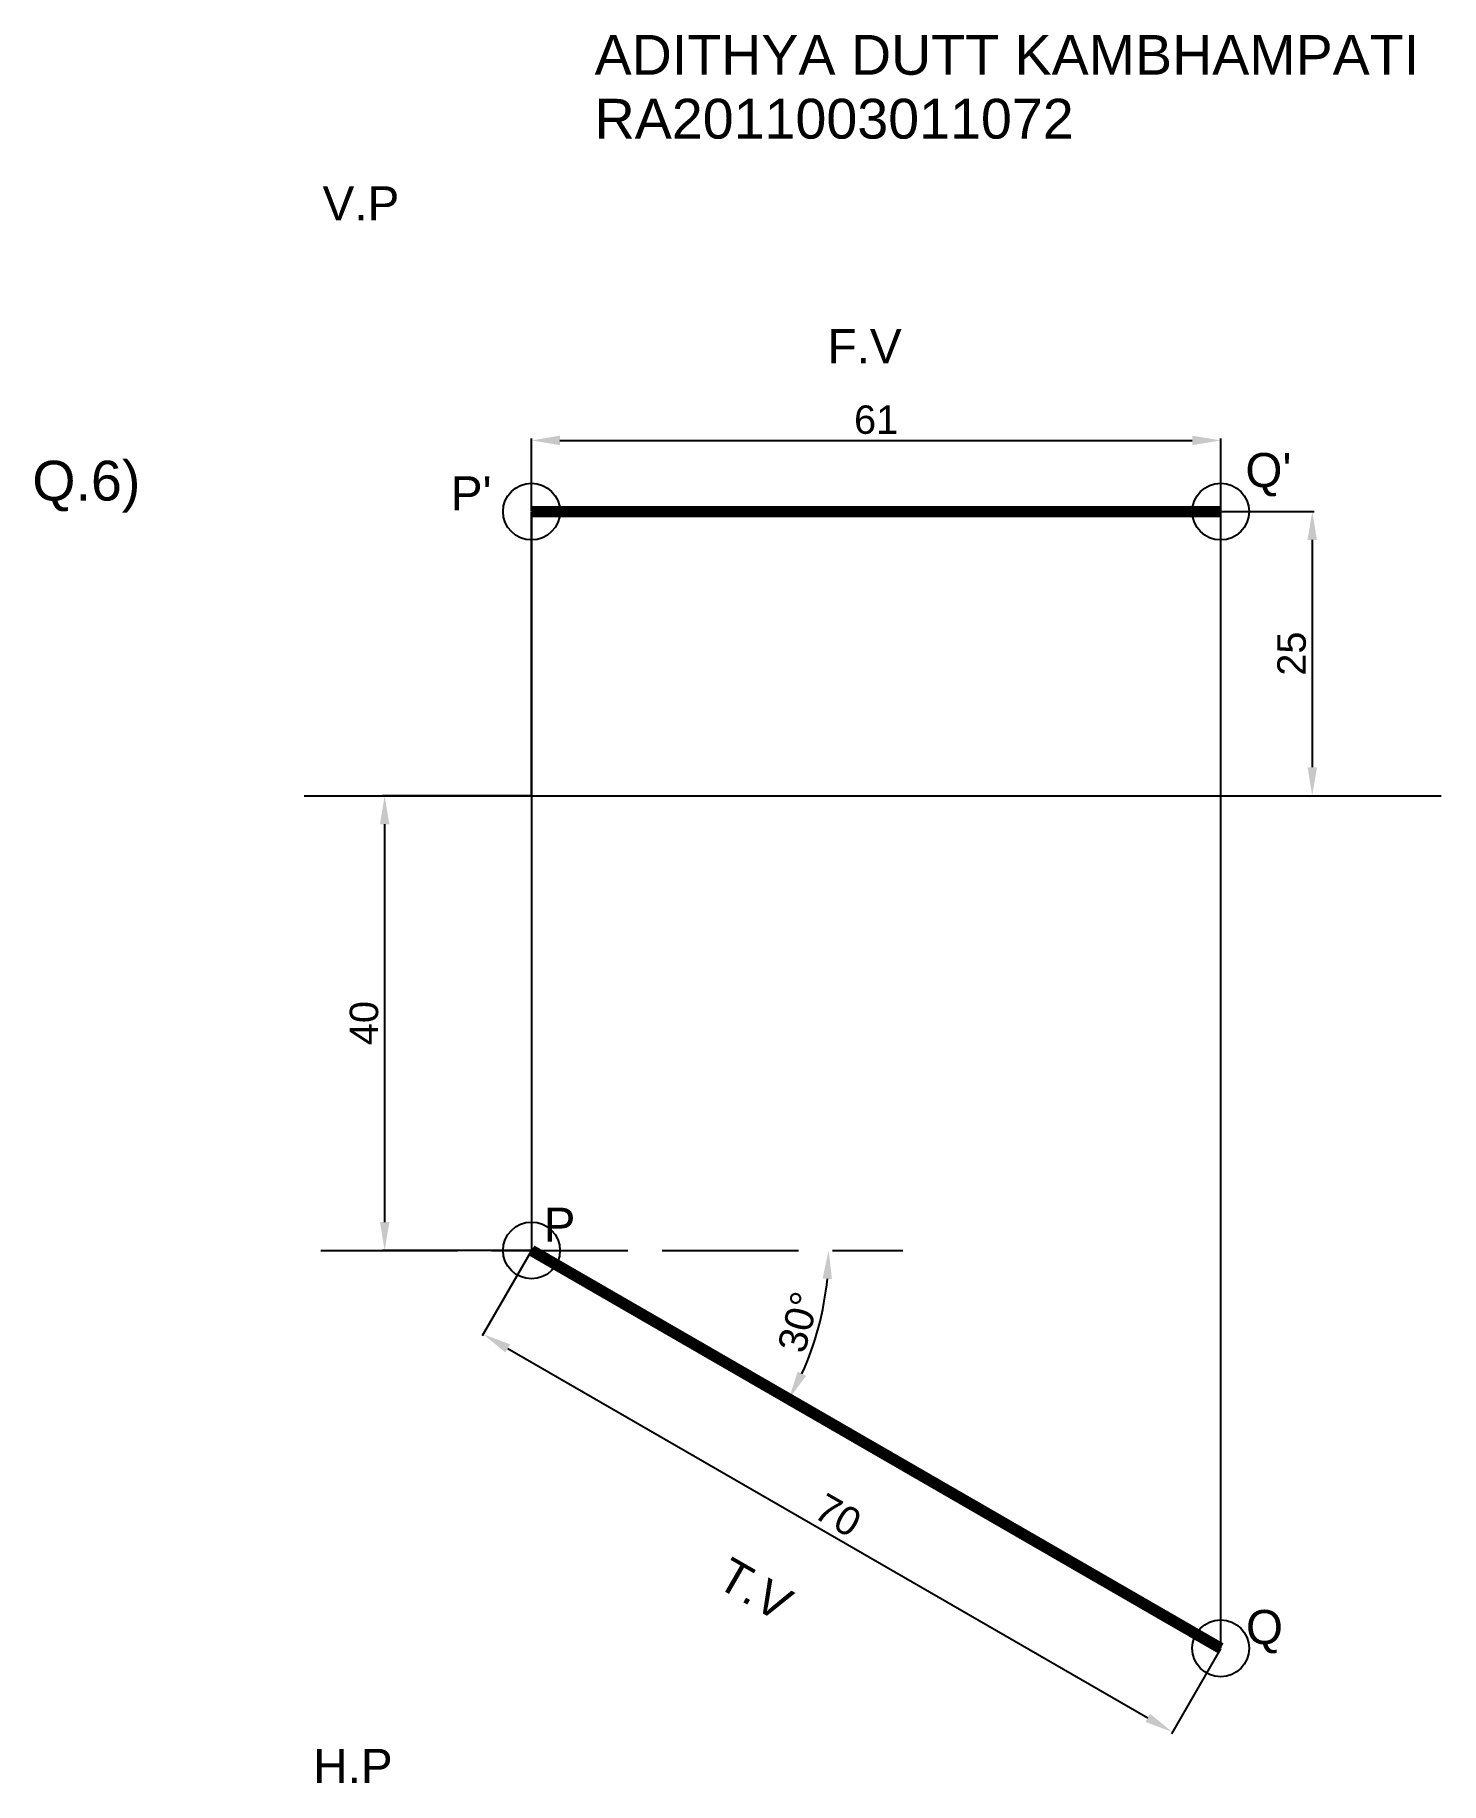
# Model space of a CAD drawing. Header units: millimetres. Extents: x 100 to 224, y 38 to 191.
import ezdxf

# ---------------------------------------------------------------- set-up
doc = ezdxf.new("R2010")
doc.units = ezdxf.units.MM
doc.header["$MEASUREMENT"] = 0
doc.header["$PDMODE"] = 33
doc.header["$PDSIZE"] = 5
doc.linetypes.add('ACAD_ISO02W100', pattern=[15, 12, -3])
doc.styles.get("Standard").update_dxf_attribs({"font": 'arial.ttf'})
doc.dimstyles.new('', dxfattribs={"dimtxt": 2.5, "dimasz": 2.5, "dimexe": 0.18, "dimexo": 0.0625, "dimgap": 0.53, "dimtad": 1, "dimdec": 0, "dimdsep": 46, "dimtxsty": 'Standard', "dimcen": 2.5, "dimadec": 0, "dimazin": 0, "dimtfac": 1, "dimtdec": 0, "dimtmove": 0, "dimatfit": 3, "dimfxl": 1, "dimtolj": 1, "dimtzin": 0, "dimarcsym": 0})

# ---------------------------------------------------------------- blocks, each defined once
blk = doc.blocks.new('*D1')
at = {"color": 0, "linetype": 'ByBlock', "lineweight": -2, "transparency": 16777216}
for p, q in [((143.8, 149.44), (143.8, 155.82)), ((146.3, 155.64), (201.92, 155.64)), ((204.42, 149.44), (204.42, 155.82))]:
    blk.add_line(p, q, dxfattribs=at)
at = {"color": 0, "transparency": 16777216}
for points in [[(146.3, 156.06), (146.3, 155.22), (143.8, 155.64)], [(201.92, 156.06), (201.92, 155.22), (204.42, 155.64)]]:
    blk.add_solid(points, dxfattribs=at)
at = {"layer": 'Defpoints', "color": 0, "transparency": 16777216}
for p in [(204.42, 155.64), (143.8, 149.38), (204.42, 149.38)]:
    blk.add_point(p, dxfattribs=at)
at = {"color": 0, "transparency": 16777216, "insert": (174.11, 157.45), "char_height": 2.5, "attachment_point": 5}
blk.add_mtext('\\A1;61', dxfattribs=at)
blk = doc.blocks.new('*D2')
at = {"color": 0, "linetype": 'ByBlock', "lineweight": -2, "transparency": 16777216}
for p, q in [((204.48, 149.38), (212.65, 149.38)), ((212.47, 146.88), (212.47, 126.88)), ((204.48, 124.38), (212.65, 124.38))]:
    blk.add_line(p, q, dxfattribs=at)
at = {"color": 0, "transparency": 16777216}
for points in [[(212.06, 146.88), (212.89, 146.88), (212.47, 149.38)], [(212.06, 126.88), (212.89, 126.88), (212.47, 124.38)]]:
    blk.add_solid(points, dxfattribs=at)
at = {"layer": 'Defpoints', "color": 0, "transparency": 16777216}
for p in [(204.42, 149.38), (204.42, 124.38), (212.47, 124.38)]:
    blk.add_point(p, dxfattribs=at)
at = {"color": 0, "transparency": 16777216, "insert": (210.67, 136.88), "char_height": 2.5, "attachment_point": 5, "rotation": 90}
blk.add_mtext('\\A1;25', dxfattribs=at)
blk = doc.blocks.new('*D3')
at = {"color": 0, "linetype": 'ByBlock', "lineweight": -2, "transparency": 16777216}
for p, q in [((143.74, 124.38), (130.7, 124.38)), ((130.88, 121.88), (130.88, 86.88)), ((143.74, 84.38), (130.7, 84.38))]:
    blk.add_line(p, q, dxfattribs=at)
at = {"color": 0, "transparency": 16777216}
for points in [[(130.47, 121.88), (131.3, 121.88), (130.88, 124.38)], [(130.47, 86.88), (131.3, 86.88), (130.88, 84.38)]]:
    blk.add_solid(points, dxfattribs=at)
at = {"layer": 'Defpoints', "color": 0, "transparency": 16777216}
for p in [(143.8, 124.38), (130.88, 84.38), (143.8, 84.38)]:
    blk.add_point(p, dxfattribs=at)
at = {"color": 0, "transparency": 16777216, "insert": (129.08, 104.38), "char_height": 2.5, "attachment_point": 5, "rotation": 90}
blk.add_mtext('\\A1;40', dxfattribs=at)
blk = doc.blocks.new('*D4')
at = {"color": 0, "linetype": 'ByBlock', "lineweight": -2, "transparency": 16777216}
for p, q in [((143.77, 84.32), (139.46, 76.86)), ((141.71, 75.76), (198, 43.26)), ((204.39, 49.32), (200.08, 41.86))]:
    blk.add_line(p, q, dxfattribs=at)
at = {"color": 0, "transparency": 16777216}
for points in [[(141.92, 76.12), (141.5, 75.4), (139.55, 77.01)], [(198.21, 43.62), (197.8, 42.9), (200.17, 42.01)]]:
    blk.add_solid(points, dxfattribs=at)
at = {"layer": 'Defpoints', "color": 0, "transparency": 16777216}
for p in [(143.8, 84.38), (204.42, 49.38), (200.17, 42.01)]:
    blk.add_point(p, dxfattribs=at)
at = {"color": 0, "transparency": 16777216, "insert": (170.76, 61.08), "char_height": 2.5, "attachment_point": 5, "rotation": 330}
blk.add_mtext('\\A1;70', dxfattribs=at)
blk = doc.blocks.new('*D5')
at = {"color": 0, "linetype": 'ByBlock', "lineweight": -2, "transparency": 16777216}
blk.add_arc((143.8, 84.38), 26.14, 335.4826, 354.5174, dxfattribs=at)
at = {"color": 0, "transparency": 16777216}
for points in [[(169.4, 81.9), (170.23, 81.86), (169.93, 84.38)], [(167.95, 73.34), (167.21, 73.72), (166.43, 71.31)]]:
    blk.add_solid(points, dxfattribs=at)
at = {"layer": 'Defpoints', "color": 0, "transparency": 16777216}
for p in [(125.28, 84.38), (143.8, 84.38), (176.45, 84.38), (168.36, 75.44), (204.42, 49.38)]:
    blk.add_point(p, dxfattribs=at)
at = {"color": 0, "transparency": 16777216, "insert": (167.3, 78.08), "char_height": 2.5, "attachment_point": 5, "rotation": 75}
blk.add_mtext('\\A1;30°', dxfattribs=at)

msp = doc.modelspace()

# ---------------------------------------------------------------- linework, layer by layer
for p, q in [((143.8, 124.38), (143.8, 149.38)), ((143.8, 149.38), (143.8, 124.38)), ((204.42, 124.38), (204.42, 149.38)), ((123.8, 124.38), (223.8, 124.38)), ((123.8, 124.38), (143.8, 124.38)), ((143.8, 124.38), (143.8, 84.38)), ((204.42, 49.38), (204.42, 124.38))]:
    msp.add_line(p, q)
at = {"linetype": 'ACAD_ISO02W100'}
msp.add_line((125.28, 84.38), (176.45, 84.38), dxfattribs=at)
at = {"color": 1, "const_width": 1}
msp.add_lwpolyline([(204.42, 149.38), (143.8, 149.38)], dxfattribs=at)
at = {"const_width": 1}
msp.add_lwpolyline([(143.8, 84.38), (204.42, 49.38)], dxfattribs=at)
for p in [(143.8, 149.38), (204.42, 149.38), (143.8, 84.38), (204.42, 49.38)]:
    msp.add_point(p)

# ---------------------------------------------------------------- texts
for s, height, p in [('ADITHYA DUTT KAMBHAMPATI', 3.5, (149.35, 187.81)), ('RA2011003011072', 3.5, (149.35, 182.19)), ('V.P', 3, (125.42, 174.99)), ('F.V', 3, (169.84, 162.43)), ('Q.6)', 3.5, (99.89, 150.35)), ("Q'", 3, (206.59, 151.53)), ("P'", 3, (136.7, 149.48)), ('P', 3, (144.87, 85.14)), ('Q', 3, (206.64, 49.75)), ('H.P', 3, (124.6, 37.53))]:
    msp.add_text(s, height=height).set_placement(p)
msp.add_text('T.V', height=3, rotation=330).set_placement((159.89, 54.9))

# ---------------------------------------------------------------- dimensions: what is measured, and where the dimension line sits
dim = msp.add_linear_dim(base=(204.42, 155.64), p1=(143.8, 149.38), p2=(204.42, 149.38), dimstyle='')
dim.commit()
dim.dimension.update_dxf_attribs({"geometry": '*D1', "text_midpoint": (174.11, 157.45)})
for base, p1, p2, picture, middle in [((212.47, 124.38), (204.42, 149.38), (204.42, 124.38), '*D2', (210.67, 136.88)), ((130.88, 84.38), (143.8, 124.38), (143.8, 84.38), '*D3', (129.08, 104.38))]:
    dim = msp.add_linear_dim(base=base, p1=p1, p2=p2, angle=90, dimstyle='')
    dim.commit()
    dim.dimension.update_dxf_attribs({"geometry": picture, "text_midpoint": middle})
dim = msp.add_angular_dim_2l(base=(168.36, 75.44), line1=((143.8, 84.38), (204.42, 49.38)), line2=((125.28, 84.38), (176.45, 84.38)), dimstyle='')
dim.commit()
dim.dimension.update_dxf_attribs({"geometry": '*D5', "text_midpoint": (167.3, 78.08)})
dim = msp.add_aligned_dim(p1=(143.8, 84.38), p2=(204.42, 49.38), distance=-8.5, dimstyle='')
dim.commit()
dim.dimension.update_dxf_attribs({"geometry": '*D4', "text_midpoint": (170.76, 61.08)})

doc.saveas('drawing.dxf')
